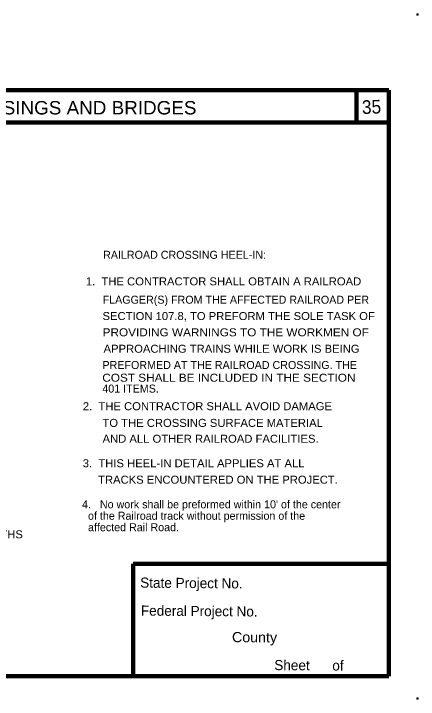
# Model space of a CAD drawing. Extents: x -8731 to -4060, y -62848 to -56618.
# Drawn here: x -4765 to -4060, y -62848 to -61653 of the extents above; entities that cross this region are included whole.
import ezdxf
from ezdxf.enums import TextEntityAlignment as Align

# ---------------------------------------------------------------- set-up
doc = ezdxf.new("R2010")
doc.units = 0
doc.header["$LTSCALE"] = 5.6
doc.header["$PDMODE"] = 32
doc.header["$PDSIZE"] = 2.8
doc.layers.add('1', color=7, linetype='Continuous', lineweight=13)
doc.layers.add('3', color=7, linetype='Continuous', lineweight=40)

msp = doc.modelspace()

# ---------------------------------------------------------------- linework, layer by layer
at = {"layer": '1', "lineweight": 100}
for p, q in [((-4111.28, -61786.3), (-5603.5, -61786.3)), ((-4167.54, -61786.3), (-4167.54, -61842.56)), ((-4111.28, -61786.3), (-4111.28, -62807.74)), ((-4111.28, -61842.56), (-5603.5, -61842.56)), ((-4557, -62612.04), (-4111.28, -62612.04)), ((-4557, -62612.04), (-4557, -62807.74)), ((-4111.28, -62807.74), (-4751.42, -62807.74))]:
    msp.add_line(p, q, dxfattribs=at)
msp.add_lwpolyline([(-5603.5, -61789.8), (-5603.5, -62807.74), (-4112.74, -62807.74)], dxfattribs=at)
at = {"layer": '1'}
for p in [(-4061.34, -61654.1), (-4061.34, -62846.7)]:
    msp.add_point(p, dxfattribs=at)

# ---------------------------------------------------------------- texts
for s, height, rotation, width, p in [('35', 23.78, 2.121, 0.95, (-4157.82, -61827.68)), ('County', 17.66, 359.537, 1.05, (-4384.72, -62748.44))]:
    msp.add_text(s, height=height, rotation=rotation, dxfattribs=dict(at, width=width)).set_placement(p)
for s, p in [("4.   No work shall be preformed within 10' of the center ", (-4646, -62515.12)), ('  of the Railroad track without permission of the', (-4646, -62535.07)), ('  affected Rail Road.', (-4646, -62555.03))]:
    msp.add_text(s, height=13.95, dxfattribs=at).set_placement(p)
for s, p in [('State Project No.', (-4544.72, -62653.44)), ('Federal Project No.', (-4543.48, -62702.18)), ('Sheet      of', (-4310.98, -62797.18))]:
    msp.add_text(s, height=17.66, rotation=359.537, dxfattribs=at).set_placement(p)
at = {"layer": '3', "width": 1.05}
msp.add_text('HEEL-IN AT RAILROAD CROSSINGS AND BRIDGES', height=23.4, dxfattribs=at).set_placement((-4846.39, -61828.36), align=Align.CENTER)
at = {"layer": '3'}
msp.add_text('RAILROAD CROSSING HEEL-IN:', height=13.95, dxfattribs=at).set_placement((-4325.32, -62080.04), align=Align.RIGHT)
for s, width, p in [('1.  THE CONTRACTOR SHALL OBTAIN A RAILROAD', 1.05, (-4639.38, -62126.4)), ('SECTION 107.8, TO PREFORM THE SOLE TASK OF', 1.05, (-4610.3, -62186.84)), ('PROVIDING WARNINGS TO THE WORKMEN OF', 1.1, (-4610.14, -62215.2)), ('APPROACHING TRAINS WHILE WORK IS BEING ', 1.05, (-4608.5, -62243.84)), ('COST SHALL BE INCLUDED IN THE SECTION ', 1.1, (-4610.7, -62294.39)), ('2.  THE CONTRACTOR SHALL AVOID DAMAGE', 1.05, (-4644.62, -62344.06)), ('TO THE CROSSING SURFACE MATERIAL', 1.05, (-4610.42, -62373.16)), ('AND ALL OTHER RAILROAD FACILITIES.', 1.05, (-4610.28, -62400.76)), ('3.  THIS HEEL-IN DETAIL APPLIES AT ALL', 1.05, (-4644.78, -62443.52)), (' TRACKS ENCOUNTERED ON THE PROJECT.', 1.05, (-4623.48, -62472.16)), (' FOR TRANSITION LENGTHS', 1.05, (-5017.98, -62567.44))]:
    msp.add_text(s, height=13.95, dxfattribs=dict(at, width=width)).set_placement(p)
for s, p in [('FLAGGER(S) FROM THE AFFECTED RAILROAD PER', (-4610.14, -62158.36)), ('PREFORMED AT THE RAILROAD CROSSING. THE', (-4610.44, -62272.2)), ('401 ITEMS.', (-4610.7, -62313.34))]:
    msp.add_text(s, height=13.95, dxfattribs=at).set_placement(p)

doc.saveas('drawing.dxf')
